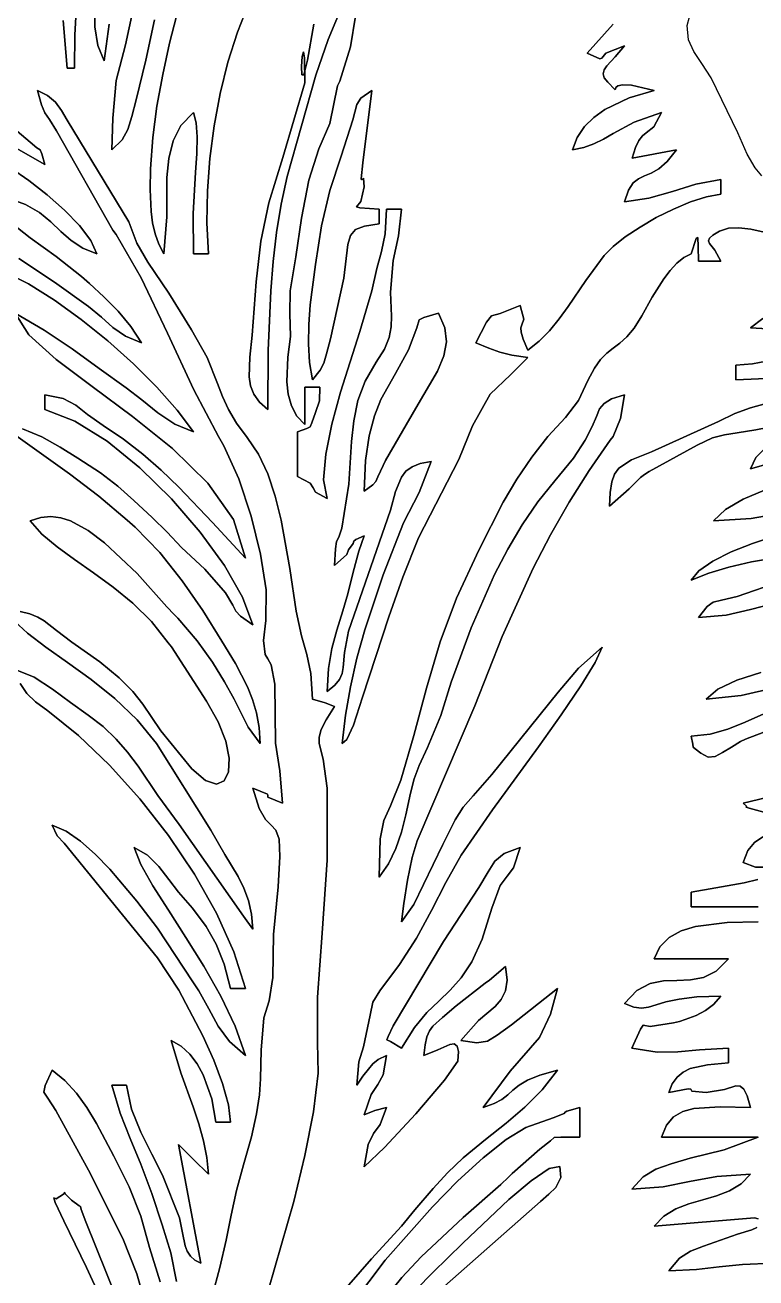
# Model space of a CAD drawing. Extents: x -7.8 to 4, y -2.2 to 5.8.
# Drawn here: x -5.5792 to -5.3434, y 4.7413 to 5.1457 of the extents above; entities that cross this region are included whole.
import ezdxf

# ---------------------------------------------------------------- set-up
doc = ezdxf.new("R2010")
doc.units = 0
doc.layers.add('LAYER_1', color=7, linetype='CONTINUOUS')

msp = doc.modelspace()

# ---------------------------------------------------------------- linework, layer by layer
at = {"layer": 'LAYER_1'}
for points in [[(-5.50711, 5.15244), (-5.51069, 5.14339), (-5.51375, 5.13373), (-5.51627, 5.12361), (-5.51823, 5.11321), (-5.51961, 5.10268), (-5.52039, 5.09218), (-5.52055, 5.08188), (-5.52007, 5.07194), (-5.52487, 5.07194), (-5.52498, 5.08488), (-5.52417, 5.09815), (-5.52381, 5.10426), (-5.5237, 5.10969), (-5.524, 5.11418), (-5.52487, 5.11747), (-5.52891, 5.11335), (-5.53146, 5.10836), (-5.53284, 5.10269), (-5.53341, 5.09658), (-5.53349, 5.08386), (-5.53445, 5.07194), (-5.53609, 5.07505), (-5.53727, 5.07839), (-5.53807, 5.0819), (-5.53856, 5.0855), (-5.53885, 5.09266), (-5.5387, 5.09928), (-5.538, 5.10944), (-5.53665, 5.1196), (-5.53479, 5.12974), (-5.53255, 5.13986), (-5.52746, 5.15995)], [(-5.53748, 5.14746), (-5.54018, 5.1344), (-5.54335, 5.12157), (-5.54478, 5.1162), (-5.54599, 5.11207), (-5.54785, 5.10867), (-5.55122, 5.10549), (-5.55087, 5.11567), (-5.54977, 5.12783), (-5.54678, 5.13938), (-5.54359, 5.15439)], [(-5.47644, 5.15292), (-5.48142, 5.14103), (-5.48537, 5.12961), (-5.49463, 5.09682), (-5.49658, 5.08796), (-5.49808, 5.07882), (-5.49919, 5.06946), (-5.49996, 5.05996), (-5.50074, 5.04072), (-5.5009, 5.02161), (-5.5036, 5.02403), (-5.50539, 5.02659), (-5.50644, 5.0293), (-5.50689, 5.03219), (-5.50666, 5.0385), (-5.50593, 5.0456), (-5.50464, 5.06284), (-5.50317, 5.076), (-5.5006, 5.08831), (-5.49605, 5.10303), (-5.48892, 5.12706), (-5.48907, 5.13502), (-5.48942, 5.13714), (-5.48978, 5.13554), (-5.49, 5.13235), (-5.4899, 5.12968), (-5.48931, 5.12966), (-5.48807, 5.1344), (-5.48601, 5.14602)], [(-5.34156, 5.09707), (-5.34367, 5.09963), (-5.34622, 5.10409), (-5.34928, 5.11093), (-5.35792, 5.12867), (-5.36086, 5.13335), (-5.36342, 5.13716), (-5.36517, 5.14096), (-5.36566, 5.14559), (-5.36335, 5.15409)], [(-5.56271, 5.15024), (-5.56314, 5.14255), (-5.56321, 5.13185), (-5.5656, 5.13185), (-5.56692, 5.14717)], [(-5.55204, 5.14607), (-5.55362, 5.13424), (-5.55572, 5.13919), (-5.55665, 5.14514), (-5.55661, 5.15179)], [(-5.38953, 5.14603), (-5.39786, 5.13664), (-5.39382, 5.13488), (-5.39319, 5.13507), (-5.3919, 5.13665), (-5.38588, 5.13904), (-5.38884, 5.13546), (-5.3915, 5.13259), (-5.39235, 5.1313), (-5.39269, 5.13001), (-5.39237, 5.12869), (-5.39125, 5.12728), (-5.38891, 5.12494), (-5.38878, 5.12509), (-5.38864, 5.1256), (-5.38798, 5.12611), (-5.38642, 5.12643), (-5.38361, 5.12635), (-5.37629, 5.12466), (-5.38433, 5.12225), (-5.3922, 5.11843), (-5.3957, 5.11591), (-5.3987, 5.11294), (-5.40107, 5.10948), (-5.40265, 5.10549), (-5.39898, 5.1062), (-5.39569, 5.10739), (-5.39259, 5.10894), (-5.38952, 5.1107), (-5.38273, 5.11441), (-5.37389, 5.11747), (-5.37638, 5.11292), (-5.37884, 5.11093), (-5.38004, 5.10996), (-5.3812, 5.10852), (-5.38233, 5.10624), (-5.3834, 5.10273), (-5.3691, 5.10549), (-5.37207, 5.1017), (-5.37477, 5.09935), (-5.3772, 5.09796), (-5.37938, 5.09705), (-5.38132, 5.09614), (-5.38304, 5.09476), (-5.38456, 5.09244), (-5.38588, 5.08871), (-5.37796, 5.08981), (-5.37039, 5.09205), (-5.36278, 5.09442), (-5.35472, 5.0959), (-5.35472, 5.09111), (-5.35938, 5.09029), (-5.36458, 5.08864), (-5.37007, 5.08635), (-5.37557, 5.08359), (-5.38082, 5.08053), (-5.38556, 5.07735), (-5.38951, 5.07421), (-5.39242, 5.0713), (-5.39834, 5.06328), (-5.40397, 5.0549), (-5.40689, 5.05086), (-5.40998, 5.04708), (-5.41333, 5.04369), (-5.41703, 5.04079), (-5.41855, 5.04431), (-5.4192, 5.0466), (-5.41924, 5.04803), (-5.41892, 5.04897), (-5.4183, 5.05084), (-5.41943, 5.05517), (-5.42596, 5.05262), (-5.42868, 5.05187), (-5.43037, 5.04978), (-5.4338, 5.04319), (-5.42963, 5.04144), (-5.42609, 5.04013), (-5.42221, 5.03915), (-5.41703, 5.03839), (-5.42259, 5.03285), (-5.42916, 5.02656), (-5.43481, 5.01632), (-5.43928, 5.00553), (-5.45231, 4.98021), (-5.45737, 4.96751), (-5.46186, 4.95476), (-5.46609, 4.94186), (-5.47033, 4.92874), (-5.47328, 4.91971), (-5.47541, 4.91513), (-5.47694, 4.91378), (-5.47587, 4.92294), (-5.47425, 4.93215), (-5.47215, 4.94136), (-5.46964, 4.95049), (-5.46372, 4.96828), (-5.45712, 4.98502), (-5.45211, 4.99487), (-5.44818, 5.00484), (-5.45169, 5.00419), (-5.45435, 5.00313), (-5.45633, 5.00168), (-5.45777, 4.99985), (-5.45967, 4.99514), (-5.46127, 4.98917), (-5.47488, 4.95006), (-5.4762, 4.94323), (-5.47654, 4.9384), (-5.47693, 4.93641), (-5.47777, 4.93452), (-5.47929, 4.93261), (-5.48173, 4.93056), (-5.48133, 4.93806), (-5.48025, 4.94449), (-5.47863, 4.95046), (-5.47664, 4.95661), (-5.47509, 4.96215), (-5.47331, 4.96916), (-5.47148, 4.97596), (-5.46975, 4.98088), (-5.47254, 4.9797), (-5.47313, 4.97917), (-5.4733, 4.97837), (-5.47485, 4.97639), (-5.47543, 4.97478), (-5.47933, 4.97129), (-5.4791, 4.97671), (-5.47869, 4.97902), (-5.47802, 4.98048), (-5.477, 4.98337), (-5.4747, 4.9975), (-5.47389, 5.0113), (-5.47319, 5.018), (-5.47185, 5.02452), (-5.46953, 5.03083), (-5.46588, 5.03691), (-5.46322, 5.04109), (-5.4617, 5.04483), (-5.46105, 5.04833), (-5.46095, 5.05181), (-5.46131, 5.05954), (-5.46047, 5.06969), (-5.45869, 5.07768), (-5.45777, 5.08632), (-5.46256, 5.08632), (-5.46302, 5.07835), (-5.46419, 5.07261), (-5.46573, 5.06714), (-5.46733, 5.05994), (-5.47118, 5.04682), (-5.47741, 5.02721), (-5.48023, 5.01688), (-5.4822, 5.0072), (-5.48287, 4.99894), (-5.48173, 4.99286), (-5.48555, 4.99492), (-5.4863, 4.99637), (-5.48717, 4.99785), (-5.49131, 5.00005), (-5.49131, 5.01443), (-5.48831, 5.01552), (-5.48722, 5.01608), (-5.48673, 5.01736), (-5.48553, 5.02062), (-5.48416, 5.02449), (-5.48413, 5.02881), (-5.48892, 5.02881), (-5.48892, 5.01682), (-5.49154, 5.01948), (-5.49328, 5.02279), (-5.49431, 5.02654), (-5.49475, 5.03056), (-5.49446, 5.03856), (-5.49358, 5.04523), (-5.49374, 5.05261), (-5.49365, 5.05996), (-5.49183, 5.07093), (-5.49, 5.08344), (-5.48769, 5.09565), (-5.48445, 5.10576), (-5.48088, 5.11397), (-5.47845, 5.12615), (-5.47769, 5.12765), (-5.47419, 5.13867), (-5.47265, 5.14865)], [(-5.51888, 4.73539), (-5.51634, 4.7447), (-5.51436, 4.75347), (-5.51272, 4.76156), (-5.51098, 4.76948), (-5.5087, 4.7778), (-5.50614, 4.78686), (-5.50452, 4.79426), (-5.50361, 4.80037), (-5.5032, 4.80559), (-5.503, 4.81488), (-5.50213, 4.82522), (-5.50049, 4.83079), (-5.49923, 4.83828), (-5.49907, 4.85218), (-5.49752, 4.86754), (-5.49697, 4.8773), (-5.49727, 4.88291), (-5.49826, 4.88581), (-5.49975, 4.88746), (-5.5016, 4.88931), (-5.50364, 4.8928), (-5.50569, 4.8994), (-5.50096, 4.89748), (-5.5009, 4.89701), (-5.50085, 4.89653), (-5.49611, 4.89461), (-5.49698, 4.90498), (-5.49837, 4.91391), (-5.49859, 4.93293), (-5.49977, 4.93923), (-5.50088, 4.94119), (-5.50177, 4.94254), (-5.50227, 4.94704), (-5.50157, 4.9535), (-5.50142, 4.9634), (-5.50323, 4.97493), (-5.50625, 4.98722), (-5.51026, 4.99923), (-5.51504, 5.00988), (-5.51681, 5.0129), (-5.5248, 5.028), (-5.53328, 5.04623), (-5.54177, 5.0641), (-5.54983, 5.07813), (-5.55085, 5.0795), (-5.56904, 5.11164), (-5.57133, 5.1152), (-5.57281, 5.11742), (-5.57394, 5.12001), (-5.57519, 5.12466), (-5.5719, 5.12302), (-5.56939, 5.12085), (-5.5674, 5.11818), (-5.56564, 5.11504), (-5.5457, 5.08225), (-5.54311, 5.07535), (-5.53963, 5.06915), (-5.53286, 5.05915), (-5.52553, 5.04731), (-5.52041, 5.03847), (-5.51715, 5.03007), (-5.51554, 5.02587), (-5.51357, 5.02161), (-5.51098, 5.01721), (-5.5075, 5.01262), (-5.50386, 5.00726), (-5.50089, 5.00083), (-5.4985, 4.99361), (-5.49659, 4.98592), (-5.49379, 4.97034), (-5.4917, 4.95653), (-5.48999, 4.94853), (-5.48831, 4.94252), (-5.48703, 4.93641), (-5.48652, 4.92816), (-5.4824, 4.92698), (-5.47933, 4.92576), (-5.48208, 4.92143), (-5.48368, 4.9183), (-5.48434, 4.91592), (-5.48431, 4.91383), (-5.48306, 4.90874), (-5.48174, 4.89943), (-5.48176, 4.87617), (-5.48332, 4.85261), (-5.48487, 4.83193), (-5.48482, 4.81731), (-5.48467, 4.80738), (-5.48616, 4.79493), (-5.48889, 4.78083), (-5.49249, 4.76598), (-5.50071, 4.73761)], [(-5.58668, 5.11569), (-5.57753, 5.10794), (-5.57535, 5.10609), (-5.57434, 5.10542), (-5.57375, 5.1042), (-5.57279, 5.1007), (-5.58437, 5.10731)], [(-5.58384, 5.09961), (-5.57796, 5.09555), (-5.57202, 5.09092), (-5.56643, 5.08598), (-5.56163, 5.08099), (-5.55802, 5.07622), (-5.55602, 5.07194), (-5.5606, 5.07374), (-5.56433, 5.07622), (-5.56763, 5.07913), (-5.57089, 5.08221), (-5.57455, 5.08521), (-5.579, 5.08786), (-5.58467, 5.08991)], [(-5.58161, 5.08024), (-5.57755, 5.0771), (-5.56912, 5.07099), (-5.56099, 5.06457), (-5.55845, 5.06232), (-5.55378, 5.05797), (-5.54919, 5.05337), (-5.54503, 5.04846), (-5.54164, 5.04319), (-5.54679, 5.04528), (-5.55084, 5.04816), (-5.55456, 5.05147), (-5.5587, 5.05488), (-5.56969, 5.06276), (-5.58122, 5.07041)], [(-5.47836, 4.73489), (-5.46741, 4.74745), (-5.45779, 4.75804), (-5.45348, 4.76331), (-5.44754, 4.7702), (-5.44291, 4.77527), (-5.43786, 4.78004), (-5.43065, 4.78602), (-5.42405, 4.79129), (-5.41794, 4.79645), (-5.4124, 4.80198), (-5.40744, 4.80834), (-5.41313, 4.80676), (-5.41711, 4.80514), (-5.41985, 4.80353), (-5.42183, 4.80194), (-5.4235, 4.80039), (-5.42535, 4.79893), (-5.42783, 4.79758), (-5.43141, 4.79636), (-5.42273, 4.80806), (-5.41324, 4.81893), (-5.4097, 4.82642), (-5.40744, 4.8347), (-5.42228, 4.82306), (-5.42689, 4.81965), (-5.43005, 4.8177), (-5.43341, 4.81715), (-5.4386, 4.81793), (-5.43287, 4.82436), (-5.4276, 4.82891), (-5.42559, 4.83122), (-5.42423, 4.83396), (-5.42372, 4.83742), (-5.42422, 4.84189), (-5.42934, 4.83743), (-5.43072, 4.83641), (-5.44017, 4.82909), (-5.44457, 4.82537), (-5.44763, 4.82261), (-5.44872, 4.82106), (-5.44956, 4.8191), (-5.45017, 4.81653), (-5.45058, 4.81313), (-5.44606, 4.81498), (-5.44218, 4.8167), (-5.44074, 4.81683), (-5.43977, 4.81615), (-5.43937, 4.81437), (-5.43964, 4.81124), (-5.44391, 4.80516), (-5.45318, 4.7943), (-5.4632, 4.78339), (-5.46975, 4.77719), (-5.46855, 4.78434), (-5.46677, 4.7879), (-5.46469, 4.79089), (-5.46256, 4.79636), (-5.46632, 4.79534), (-5.46975, 4.79396), (-5.46755, 4.80051), (-5.46544, 4.80374), (-5.46369, 4.80688), (-5.46256, 4.81313), (-5.4653, 4.81187), (-5.46702, 4.81044), (-5.46843, 4.80868), (-5.4702, 4.80639), (-5.47215, 4.80355), (-5.47156, 4.81112), (-5.47001, 4.81595), (-5.46783, 4.8261), (-5.467, 4.83034), (-5.46476, 4.83403), (-5.4584, 4.84249), (-5.45287, 4.851), (-5.44805, 4.85994), (-5.44343, 4.86896), (-5.4385, 4.87773), (-5.42836, 4.89237), (-5.41361, 4.91276), (-5.40628, 4.92309), (-5.39994, 4.93243), (-5.3953, 4.93998), (-5.39307, 4.94493), (-5.40064, 4.93814), (-5.40724, 4.93035), (-5.42863, 4.90381), (-5.43459, 4.89691), (-5.43784, 4.89325), (-5.44043, 4.88923), (-5.44443, 4.88127), (-5.45377, 4.86185), (-5.45777, 4.85627), (-5.45704, 4.86221), (-5.45579, 4.86972), (-5.45427, 4.87705), (-5.45275, 4.88241), (-5.43406, 4.92602), (-5.42534, 4.94841), (-5.41525, 4.97046), (-5.40965, 4.98122), (-5.40365, 4.99173), (-5.39724, 5.00193), (-5.3904, 5.01178), (-5.38943, 5.01293), (-5.38717, 5.01877), (-5.38588, 5.02641), (-5.38997, 5.02507), (-5.39241, 5.02361), (-5.39384, 5.02181), (-5.3949, 5.01939), (-5.39624, 5.0161), (-5.3985, 5.0117), (-5.40232, 5.00594), (-5.40835, 4.99856), (-5.41383, 4.99181), (-5.41885, 4.98444), (-5.42348, 4.97658), (-5.42773, 4.96833), (-5.43525, 4.95111), (-5.44169, 4.93365), (-5.44511, 4.92289), (-5.44935, 4.91255), (-5.45207, 4.90675), (-5.4537, 4.90245), (-5.45491, 4.89777), (-5.45637, 4.89082), (-5.45773, 4.88524), (-5.45954, 4.87989), (-5.46191, 4.87495), (-5.46496, 4.87065), (-5.46461, 4.88303), (-5.46346, 4.889), (-5.46131, 4.89365), (-5.45801, 4.90204), (-5.45376, 4.91646), (-5.4497, 4.93164), (-5.44529, 4.94669), (-5.43999, 4.9607), (-5.43285, 4.97628), (-5.42493, 4.99175), (-5.42053, 4.99919), (-5.41576, 5.00629), (-5.41057, 5.01294), (-5.40489, 5.01906), (-5.40071, 5.0245), (-5.39765, 5.03099), (-5.39555, 5.03496), (-5.39352, 5.03776), (-5.39149, 5.03977), (-5.38944, 5.04139), (-5.38733, 5.04302), (-5.38511, 5.04506), (-5.38275, 5.04788), (-5.3802, 5.05189), (-5.37687, 5.05785), (-5.37312, 5.06384), (-5.37108, 5.06654), (-5.36894, 5.06887), (-5.36668, 5.07071), (-5.36431, 5.07194), (-5.36431, 5.07194), (-5.36269, 5.07683), (-5.36215, 5.07711), (-5.36209, 5.07421), (-5.36191, 5.06954), (-5.35472, 5.06954), (-5.35673, 5.07309), (-5.35846, 5.07523), (-5.35876, 5.07607), (-5.35844, 5.07693), (-5.35731, 5.07792), (-5.3552, 5.07917), (-5.3523, 5.08012), (-5.34891, 5.08028), (-5.34506, 5.07982), (-5.3408, 5.07889)], [(-5.5858, 5.06612), (-5.57803, 5.06217), (-5.56967, 5.05694), (-5.56104, 5.05071), (-5.55245, 5.04376), (-5.54422, 5.03638), (-5.53667, 5.02884), (-5.53012, 5.02143), (-5.52487, 5.01443), (-5.5309, 5.01694), (-5.53636, 5.0206), (-5.5415, 5.02473), (-5.54659, 5.02864), (-5.5553, 5.03487), (-5.56404, 5.0412), (-5.57301, 5.04727), (-5.58238, 5.05277), (-5.57796, 5.04574), (-5.5692, 5.03781), (-5.55757, 5.02901), (-5.54454, 5.0194), (-5.53161, 5.00901), (-5.52023, 4.9979), (-5.5119, 4.98611), (-5.50809, 4.97369), (-5.51876, 4.9852), (-5.52962, 4.9966), (-5.53529, 5.00206), (-5.54119, 5.00725), (-5.5474, 5.01208), (-5.55398, 5.01647), (-5.55902, 5.02002), (-5.56285, 5.02302), (-5.56694, 5.02522), (-5.57279, 5.02641), (-5.57279, 5.02161), (-5.56309, 5.01787), (-5.55269, 5.01138), (-5.54213, 5.0028), (-5.53194, 4.99281), (-5.52268, 4.98208), (-5.51485, 4.97127), (-5.50902, 4.96106), (-5.50569, 4.95212), (-5.5097, 4.95493), (-5.51124, 4.95652), (-5.51221, 4.9585), (-5.51453, 4.96246), (-5.52119, 4.9701), (-5.52869, 4.97706), (-5.53333, 4.982), (-5.53815, 4.98676), (-5.54413, 4.99229), (-5.54926, 4.99687), (-5.55483, 5.0012), (-5.56214, 5.00591), (-5.56791, 5.00948), (-5.57373, 5.0128), (-5.58001, 5.01542)], [(-5.34124, 5.05104), (-5.34514, 5.04798), (-5.33614, 5.04748)], [(-5.34003, 5.03727), (-5.34449, 5.03641), (-5.34993, 5.036), (-5.34993, 5.0312), (-5.33761, 5.03179)], [(-5.34014, 5.02361), (-5.34516, 5.02222), (-5.35028, 5.02033), (-5.35554, 5.01775), (-5.37707, 5.00802), (-5.38358, 5.00543), (-5.38769, 5.00271), (-5.389, 5.0008), (-5.38989, 4.99826), (-5.39043, 4.99488), (-5.39067, 4.99046), (-5.38429, 4.99606), (-5.3807, 4.99967), (-5.37933, 5.00069), (-5.37783, 5.00159), (-5.36237, 5.01009), (-5.35744, 5.01245), (-5.35361, 5.01351), (-5.34943, 5.01411), (-5.34344, 5.01512), (-5.33242, 5.01722)], [(-5.58439, 5.01482), (-5.57459, 5.00788), (-5.56485, 5.00091), (-5.55534, 4.99367), (-5.5462, 4.98591), (-5.5437, 4.98361), (-5.53572, 4.97543), (-5.52847, 4.96638), (-5.52184, 4.95676), (-5.5157, 4.94691), (-5.51133, 4.93965), (-5.50742, 4.93213), (-5.50582, 4.92807), (-5.50455, 4.92372), (-5.50369, 4.91898), (-5.5033, 4.91378), (-5.50723, 4.91905), (-5.51176, 4.9281), (-5.51482, 4.93378), (-5.51872, 4.9401), (-5.52367, 4.94696), (-5.52993, 4.95425), (-5.5311, 4.95547), (-5.53344, 4.95793), (-5.54302, 4.96872), (-5.55352, 4.97859), (-5.55882, 4.98253), (-5.56458, 4.98573), (-5.56764, 4.98672), (-5.57083, 4.98713), (-5.57414, 4.98683), (-5.57759, 4.98567), (-5.57374, 4.98139), (-5.56887, 4.97728), (-5.56324, 4.97318), (-5.55712, 4.9689), (-5.55078, 4.96426), (-5.54446, 4.95908), (-5.53845, 4.95318), (-5.53301, 4.94637), (-5.532, 4.94499), (-5.52071, 4.92752), (-5.51685, 4.92087), (-5.51443, 4.9146), (-5.51337, 4.90907), (-5.51359, 4.90466), (-5.51498, 4.90174), (-5.51748, 4.90069), (-5.52098, 4.90189), (-5.52541, 4.9057), (-5.53537, 4.9179), (-5.54122, 4.92656), (-5.54443, 4.93059), (-5.54882, 4.93498), (-5.55511, 4.94014), (-5.56405, 4.94649), (-5.56906, 4.95031), (-5.57298, 4.95341), (-5.57509, 4.95464), (-5.57761, 4.95564), (-5.58076, 4.95641)], [(-5.34098, 5.00866), (-5.34349, 5.00613), (-5.34514, 5.00244), (-5.33459, 5.00549)], [(-5.34063, 4.99556), (-5.34756, 4.99269), (-5.35322, 4.98938), (-5.35712, 4.98567), (-5.34498, 4.98642), (-5.33568, 4.98807)], [(-5.33083, 4.98291), (-5.34459, 4.97843), (-5.35139, 4.97566), (-5.35735, 4.97269), (-5.36185, 4.9696), (-5.36431, 4.9665), (-5.35867, 4.9688), (-5.35213, 4.97077), (-5.34489, 4.97242), (-5.33711, 4.97376)], [(-5.33523, 4.96618), (-5.34952, 4.9613), (-5.35454, 4.9601), (-5.35722, 4.95947), (-5.35915, 4.95806), (-5.36191, 4.95452), (-5.35301, 4.9553), (-5.34513, 4.95708), (-5.33761, 4.95905)], [(-5.58263, 4.95335), (-5.57837, 4.94939), (-5.57248, 4.94496), (-5.56549, 4.94002), (-5.55791, 4.9345), (-5.55025, 4.92834), (-5.54304, 4.92148), (-5.53677, 4.91385), (-5.51925, 4.88585), (-5.51477, 4.87804), (-5.51045, 4.87084), (-5.50862, 4.86713), (-5.50714, 4.86315), (-5.50613, 4.85878), (-5.50569, 4.85387), (-5.50869, 4.85806), (-5.52944, 4.88763), (-5.53631, 4.89709), (-5.54271, 4.90648), (-5.54611, 4.91099), (-5.54983, 4.91527), (-5.55403, 4.91927), (-5.55886, 4.92292), (-5.56457, 4.92706), (-5.57031, 4.93139), (-5.57622, 4.93519), (-5.58238, 4.93774)], [(-5.34188, 4.93673), (-5.34957, 4.93427), (-5.35567, 4.93141), (-5.35952, 4.92816), (-5.34817, 4.92931), (-5.33748, 4.93176)], [(-5.58078, 4.93324), (-5.57867, 4.92998), (-5.57577, 4.92725), (-5.57183, 4.92433), (-5.56193, 4.91641), (-5.55193, 4.90682), (-5.54215, 4.89593), (-5.53292, 4.88409), (-5.52456, 4.87168), (-5.51743, 4.85907), (-5.51182, 4.84662), (-5.50809, 4.8347), (-5.51288, 4.8347), (-5.51501, 4.84263), (-5.5175, 4.84905), (-5.52076, 4.85479), (-5.52522, 4.86071), (-5.52965, 4.86586), (-5.53283, 4.86994), (-5.53608, 4.87411), (-5.53972, 4.87774), (-5.54404, 4.88023), (-5.5418, 4.87475), (-5.53793, 4.86792), (-5.53293, 4.86), (-5.52728, 4.85124), (-5.52148, 4.84191), (-5.51602, 4.83228), (-5.51139, 4.8226), (-5.50809, 4.81313), (-5.51324, 4.81758), (-5.51693, 4.82262), (-5.51996, 4.82814), (-5.52316, 4.83401), (-5.52503, 4.83694), (-5.53649, 4.85423), (-5.54317, 4.86296), (-5.55183, 4.87322), (-5.55654, 4.87807), (-5.56129, 4.88228), (-5.56596, 4.88551), (-5.5704, 4.88742), (-5.56884, 4.88399), (-5.56658, 4.88165), (-5.53645, 4.84468), (-5.52956, 4.83417), (-5.52181, 4.81942), (-5.51833, 4.81157), (-5.51549, 4.80402), (-5.51358, 4.7972), (-5.51288, 4.79157), (-5.51768, 4.79157), (-5.51896, 4.79917), (-5.5217, 4.80692), (-5.52366, 4.81046), (-5.52603, 4.81357), (-5.52882, 4.81611), (-5.53206, 4.81793), (-5.5289, 4.80747), (-5.525, 4.79658), (-5.52317, 4.79108), (-5.52163, 4.78558), (-5.52055, 4.78014), (-5.52007, 4.77479), (-5.52487, 4.77959), (-5.52966, 4.78438), (-5.52247, 4.74604), (-5.52445, 4.74709), (-5.52587, 4.74839), (-5.52686, 4.74993), (-5.52752, 4.75169), (-5.52837, 4.75582), (-5.52939, 4.76069), (-5.53481, 4.77444), (-5.53828, 4.78125), (-5.54187, 4.78836), (-5.54484, 4.79579), (-5.54643, 4.80355), (-5.55122, 4.80355), (-5.54856, 4.79451), (-5.54532, 4.78635), (-5.54181, 4.77803), (-5.53831, 4.76854), (-5.53491, 4.75843), (-5.53217, 4.74944), (-5.53033, 4.74018)], [(-5.34083, 4.92337), (-5.34686, 4.92073), (-5.3525, 4.91843), (-5.35818, 4.9168), (-5.36431, 4.91618), (-5.36377, 4.91359), (-5.36363, 4.91263), (-5.36307, 4.91207), (-5.36125, 4.91069), (-5.3588, 4.90944), (-5.35656, 4.90966), (-5.35418, 4.91087), (-5.35133, 4.9126), (-5.34841, 4.91442), (-5.3468, 4.91526), (-5.3409, 4.91744)], [(-5.31654, 4.90196), (-5.34754, 4.89461), (-5.34643, 4.8936), (-5.34661, 4.8933), (-5.3456, 4.89291), (-5.34091, 4.89163)], [(-5.34119, 4.88366), (-5.34389, 4.8819), (-5.34602, 4.87924), (-5.34754, 4.87544), (-5.34357, 4.87393), (-5.34117, 4.8739)], [(-5.34283, 4.86995), (-5.34722, 4.86887), (-5.35633, 4.86728), (-5.36431, 4.86585), (-5.36431, 4.86106), (-5.34274, 4.86106)], [(-5.34274, 4.85627), (-5.3527, 4.85607), (-5.36291, 4.85475), (-5.3675, 4.85331), (-5.37143, 4.85119), (-5.37444, 4.84822), (-5.37629, 4.84429), (-5.35233, 4.84429), (-5.35621, 4.84033), (-5.36031, 4.8383), (-5.36456, 4.83753), (-5.3689, 4.83737), (-5.37327, 4.83718), (-5.37759, 4.8363), (-5.38182, 4.8341), (-5.38588, 4.82991), (-5.38278, 4.82875), (-5.38033, 4.82843), (-5.37808, 4.82874), (-5.37561, 4.82946), (-5.37247, 4.83039), (-5.36824, 4.83131), (-5.36246, 4.83202), (-5.35472, 4.8323), (-5.35709, 4.82961), (-5.35973, 4.82761), (-5.36275, 4.82605), (-5.36628, 4.82469), (-5.36811, 4.82412), (-5.37002, 4.82364), (-5.3775, 4.82247), (-5.37985, 4.82285), (-5.38065, 4.82159), (-5.38348, 4.81553), (-5.37531, 4.81423), (-5.36864, 4.8143), (-5.36161, 4.81497), (-5.35233, 4.81553), (-5.35233, 4.81074), (-5.35904, 4.81011), (-5.36465, 4.80888), (-5.36695, 4.80776), (-5.36888, 4.80617), (-5.37041, 4.80401), (-5.3715, 4.80115), (-5.36533, 4.80239), (-5.36443, 4.80225), (-5.36406, 4.80156), (-5.35952, 4.80115), (-5.3536, 4.80211), (-5.34988, 4.80331), (-5.34854, 4.80321), (-5.34738, 4.80223), (-5.34628, 4.80005), (-5.34514, 4.79636), (-5.35494, 4.79654), (-5.36344, 4.79604), (-5.367, 4.79504), (-5.36998, 4.7933), (-5.3723, 4.79061), (-5.37389, 4.78677), (-5.34274, 4.78677), (-5.3537, 4.78267), (-5.36465, 4.77992), (-5.37081, 4.77816), (-5.3757, 4.77644), (-5.37978, 4.77398), (-5.38348, 4.77), (-5.37335, 4.77075), (-5.36483, 4.7724), (-5.35605, 4.77404), (-5.34514, 4.77479), (-5.34824, 4.77166), (-5.352, 4.76945), (-5.35619, 4.76785), (-5.36061, 4.76655), (-5.36504, 4.76522), (-5.36928, 4.76357), (-5.3731, 4.76127), (-5.37629, 4.75802), (-5.34393, 4.76067), (-5.34274, 4.76041)], [(-5.5356, 4.7401), (-5.53906, 4.75117), (-5.54181, 4.76122), (-5.54556, 4.77071), (-5.55051, 4.78061), (-5.5561, 4.79121), (-5.55923, 4.79629), (-5.56264, 4.80096), (-5.56635, 4.80504), (-5.5704, 4.80834), (-5.57272, 4.80346), (-5.57311, 4.80128), (-5.57188, 4.79938), (-5.56929, 4.79532), (-5.55869, 4.77609), (-5.54762, 4.75405), (-5.5431, 4.74264), (-5.53987, 4.73133)], [(-5.46305, 4.73474), (-5.45763, 4.74144), (-5.45137, 4.74815), (-5.43788, 4.76087), (-5.42574, 4.77152), (-5.42326, 4.77383), (-5.42204, 4.77501), (-5.41314, 4.78289), (-5.40973, 4.78557), (-5.40852, 4.78661), (-5.40639, 4.78676), (-5.40026, 4.78677), (-5.40026, 4.79636), (-5.4044, 4.79519), (-5.40497, 4.79485), (-5.40533, 4.79441), (-5.40882, 4.79295), (-5.4177, 4.78984), (-5.42403, 4.78601), (-5.43146, 4.78008), (-5.43954, 4.77263), (-5.4478, 4.76425), (-5.46305, 4.74703), (-5.4736, 4.73311)], [(-5.45117, 4.73225), (-5.4129, 4.76603), (-5.41019, 4.76837), (-5.40794, 4.77053), (-5.40637, 4.77378), (-5.40667, 4.77733), (-5.41016, 4.7766), (-5.41593, 4.77268), (-5.42309, 4.76664), (-5.43798, 4.75258), (-5.44765, 4.74311), (-5.45843, 4.73209)], [(-5.54644, 4.72686), (-5.55956, 4.75944), (-5.56108, 4.76341), (-5.56126, 4.76437), (-5.56174, 4.76461), (-5.56417, 4.76641), (-5.56626, 4.7685), (-5.56646, 4.76903), (-5.56648, 4.76856), (-5.568, 4.7676), (-5.56917, 4.76683), (-5.56996, 4.76713), (-5.56943, 4.76569), (-5.56667, 4.7597), (-5.55939, 4.74464), (-5.55216, 4.72908)], [(-5.34316, 4.75754), (-5.34477, 4.75683), (-5.34937, 4.7554), (-5.35485, 4.75353), (-5.36035, 4.75155), (-5.36454, 4.75), (-5.36806, 4.74774), (-5.3715, 4.74364), (-5.36261, 4.74401), (-5.35533, 4.74484), (-5.34774, 4.74566), (-5.33795, 4.74604)]]:
    msp.add_lwpolyline(points, dxfattribs=at)
at = {"layer": 'LAYER_1', "color": 7}
for points in [[(-5.52746, 5.15995), (-5.53255, 5.13986), (-5.53479, 5.12974), (-5.53665, 5.1196), (-5.538, 5.10944), (-5.5387, 5.09928), (-5.53885, 5.09266), (-5.53856, 5.0855), (-5.53807, 5.0819), (-5.53727, 5.07839), (-5.53609, 5.07505), (-5.53445, 5.07194), (-5.53349, 5.08386), (-5.53341, 5.09658), (-5.53284, 5.10269), (-5.53146, 5.10836), (-5.52891, 5.11335), (-5.52487, 5.11747), (-5.524, 5.11418), (-5.5237, 5.10969), (-5.52381, 5.10426), (-5.52417, 5.09815), (-5.52498, 5.08488), (-5.52487, 5.07194), (-5.52007, 5.07194), (-5.52055, 5.08188), (-5.52039, 5.09218), (-5.51961, 5.10268), (-5.51823, 5.11321), (-5.51627, 5.12361), (-5.51375, 5.13373), (-5.51069, 5.14339), (-5.50711, 5.15244)], [(-5.54359, 5.15439), (-5.54678, 5.13938), (-5.54977, 5.12783), (-5.55087, 5.11567), (-5.55122, 5.10549), (-5.54785, 5.10867), (-5.54599, 5.11207), (-5.54478, 5.1162), (-5.54335, 5.12157), (-5.54018, 5.1344), (-5.53748, 5.14746)], [(-5.48601, 5.14602), (-5.48807, 5.1344), (-5.48931, 5.12966), (-5.4899, 5.12968), (-5.49, 5.13235), (-5.48978, 5.13554), (-5.48942, 5.13714), (-5.48907, 5.13502), (-5.48892, 5.12706), (-5.49605, 5.10303), (-5.5006, 5.08831), (-5.50317, 5.076), (-5.50464, 5.06284), (-5.50593, 5.0456), (-5.50666, 5.0385), (-5.50689, 5.03219), (-5.50644, 5.0293), (-5.50539, 5.02659), (-5.5036, 5.02403), (-5.5009, 5.02161), (-5.50074, 5.04072), (-5.49996, 5.05996), (-5.49919, 5.06946), (-5.49808, 5.07882), (-5.49658, 5.08796), (-5.49463, 5.09682), (-5.48537, 5.12961), (-5.48142, 5.14103), (-5.47644, 5.15292)], [(-5.56692, 5.14717), (-5.5656, 5.13185), (-5.56321, 5.13185), (-5.56314, 5.14255), (-5.56271, 5.15024)], [(-5.55661, 5.15179), (-5.55665, 5.14514), (-5.55572, 5.13919), (-5.55362, 5.13424), (-5.55204, 5.14607)], [(-5.47265, 5.14865), (-5.47419, 5.13867), (-5.47769, 5.12765), (-5.47845, 5.12615), (-5.48088, 5.11397), (-5.48445, 5.10576), (-5.48769, 5.09565), (-5.49, 5.08344), (-5.49183, 5.07093), (-5.49365, 5.05996), (-5.49374, 5.05261), (-5.49358, 5.04523), (-5.49446, 5.03856), (-5.49475, 5.03056), (-5.49431, 5.02654), (-5.49328, 5.02279), (-5.49154, 5.01948), (-5.48892, 5.01682), (-5.48892, 5.02881), (-5.48413, 5.02881), (-5.48416, 5.02449), (-5.48553, 5.02062), (-5.48673, 5.01736), (-5.48722, 5.01608), (-5.48831, 5.01552), (-5.49131, 5.01443), (-5.49131, 5.00005), (-5.48717, 4.99785), (-5.4863, 4.99637), (-5.48555, 4.99492), (-5.48173, 4.99286), (-5.48287, 4.99894), (-5.4822, 5.0072), (-5.48023, 5.01688), (-5.47741, 5.02721), (-5.47118, 5.04682), (-5.46733, 5.05994), (-5.46573, 5.06714), (-5.46419, 5.07261), (-5.46302, 5.07835), (-5.46256, 5.08632), (-5.45777, 5.08632), (-5.45869, 5.07768), (-5.46047, 5.06969), (-5.46131, 5.05954), (-5.46095, 5.05181), (-5.46105, 5.04833), (-5.4617, 5.04483), (-5.46322, 5.04109), (-5.46588, 5.03691), (-5.46953, 5.03083), (-5.47185, 5.02452), (-5.47319, 5.018), (-5.47389, 5.0113), (-5.4747, 4.9975), (-5.477, 4.98337), (-5.47802, 4.98048), (-5.47869, 4.97902), (-5.4791, 4.97671), (-5.47933, 4.97129), (-5.47543, 4.97478), (-5.47485, 4.97639), (-5.4733, 4.97837), (-5.47313, 4.97917), (-5.47254, 4.9797), (-5.46975, 4.98088), (-5.47148, 4.97596), (-5.47331, 4.96916), (-5.47509, 4.96215), (-5.47664, 4.95661), (-5.47863, 4.95046), (-5.48025, 4.94449), (-5.48133, 4.93806), (-5.48173, 4.93056), (-5.47929, 4.93261), (-5.47777, 4.93452), (-5.47693, 4.93641), (-5.47654, 4.9384), (-5.4762, 4.94323), (-5.47488, 4.95006), (-5.46127, 4.98917), (-5.45967, 4.99514), (-5.45777, 4.99985), (-5.45633, 5.00168), (-5.45435, 5.00313), (-5.45169, 5.00419), (-5.44818, 5.00484), (-5.45211, 4.99487), (-5.45712, 4.98502), (-5.46372, 4.96828), (-5.46964, 4.95049), (-5.47215, 4.94136), (-5.47425, 4.93215), (-5.47587, 4.92294), (-5.47694, 4.91378), (-5.47541, 4.91513), (-5.47328, 4.91971), (-5.47033, 4.92874), (-5.46609, 4.94186), (-5.46186, 4.95476), (-5.45737, 4.96751), (-5.45231, 4.98021), (-5.43928, 5.00553), (-5.43481, 5.01632), (-5.42916, 5.02656), (-5.42259, 5.03285), (-5.41703, 5.03839), (-5.42221, 5.03915), (-5.42609, 5.04013), (-5.42963, 5.04144), (-5.4338, 5.04319), (-5.43037, 5.04978), (-5.42868, 5.05187), (-5.42596, 5.05262), (-5.41943, 5.05517), (-5.4183, 5.05084), (-5.41892, 5.04897), (-5.41924, 5.04803), (-5.4192, 5.0466), (-5.41855, 5.04431), (-5.41703, 5.04079), (-5.41333, 5.04369), (-5.40998, 5.04708), (-5.40689, 5.05086), (-5.40397, 5.0549), (-5.39834, 5.06328), (-5.39242, 5.0713), (-5.38951, 5.07421), (-5.38556, 5.07735), (-5.38082, 5.08053), (-5.37557, 5.08359), (-5.37007, 5.08635), (-5.36458, 5.08864), (-5.35938, 5.09029), (-5.35472, 5.09111), (-5.35472, 5.0959), (-5.36278, 5.09442), (-5.37039, 5.09205), (-5.37796, 5.08981), (-5.38588, 5.08871), (-5.38456, 5.09244), (-5.38304, 5.09476), (-5.38132, 5.09614), (-5.37938, 5.09705), (-5.3772, 5.09796), (-5.37477, 5.09935), (-5.37207, 5.1017), (-5.3691, 5.10549), (-5.3834, 5.10273), (-5.38233, 5.10624), (-5.3812, 5.10852), (-5.38004, 5.10996), (-5.37884, 5.11093), (-5.37638, 5.11292), (-5.37389, 5.11747), (-5.38273, 5.11441), (-5.38952, 5.1107), (-5.39259, 5.10894), (-5.39569, 5.10739), (-5.39898, 5.1062), (-5.40265, 5.10549), (-5.40107, 5.10948), (-5.3987, 5.11294), (-5.3957, 5.11591), (-5.3922, 5.11843), (-5.38433, 5.12225), (-5.37629, 5.12466), (-5.38361, 5.12635), (-5.38642, 5.12643), (-5.38798, 5.12611), (-5.38864, 5.1256), (-5.38878, 5.12509), (-5.38891, 5.12494), (-5.39125, 5.12728), (-5.39237, 5.12869), (-5.39269, 5.13001), (-5.39235, 5.1313), (-5.3915, 5.13259), (-5.38884, 5.13546), (-5.38588, 5.13904), (-5.3919, 5.13665), (-5.39319, 5.13507), (-5.39382, 5.13488), (-5.39786, 5.13664), (-5.38953, 5.14603)], [(-5.50071, 4.73761), (-5.49249, 4.76598), (-5.48889, 4.78083), (-5.48616, 4.79493), (-5.48467, 4.80738), (-5.48482, 4.81731), (-5.48487, 4.83193), (-5.48332, 4.85261), (-5.48176, 4.87617), (-5.48174, 4.89943), (-5.48306, 4.90874), (-5.48431, 4.91383), (-5.48434, 4.91592), (-5.48368, 4.9183), (-5.48208, 4.92143), (-5.47933, 4.92576), (-5.4824, 4.92698), (-5.48652, 4.92816), (-5.48703, 4.93641), (-5.48831, 4.94252), (-5.48999, 4.94853), (-5.4917, 4.95653), (-5.49379, 4.97034), (-5.49659, 4.98592), (-5.4985, 4.99361), (-5.50089, 5.00083), (-5.50386, 5.00726), (-5.5075, 5.01262), (-5.51098, 5.01721), (-5.51357, 5.02161), (-5.51554, 5.02587), (-5.51715, 5.03007), (-5.52041, 5.03847), (-5.52553, 5.04731), (-5.53286, 5.05915), (-5.53963, 5.06915), (-5.54311, 5.07535), (-5.5457, 5.08225), (-5.56564, 5.11504), (-5.5674, 5.11818), (-5.56939, 5.12085), (-5.5719, 5.12302), (-5.57519, 5.12466), (-5.57394, 5.12001), (-5.57281, 5.11742), (-5.57133, 5.1152), (-5.56904, 5.11164), (-5.55085, 5.0795), (-5.54983, 5.07813), (-5.54177, 5.0641), (-5.53328, 5.04623), (-5.5248, 5.028), (-5.51681, 5.0129), (-5.51504, 5.00988), (-5.51026, 4.99923), (-5.50625, 4.98722), (-5.50323, 4.97493), (-5.50142, 4.9634), (-5.50157, 4.9535), (-5.50227, 4.94704), (-5.50177, 4.94254), (-5.50088, 4.94119), (-5.49977, 4.93923), (-5.49859, 4.93293), (-5.49837, 4.91391), (-5.49698, 4.90498), (-5.49611, 4.89461), (-5.50085, 4.89653), (-5.5009, 4.89701), (-5.50096, 4.89748), (-5.50569, 4.8994), (-5.50364, 4.8928), (-5.5016, 4.88931), (-5.49975, 4.88746), (-5.49826, 4.88581), (-5.49727, 4.88291), (-5.49697, 4.8773), (-5.49752, 4.86754), (-5.49907, 4.85218), (-5.49923, 4.83828), (-5.50049, 4.83079), (-5.50213, 4.82522), (-5.503, 4.81488), (-5.5032, 4.80559), (-5.50361, 4.80037), (-5.50452, 4.79426), (-5.50614, 4.78686), (-5.5087, 4.7778), (-5.51098, 4.76948), (-5.51272, 4.76156), (-5.51436, 4.75347), (-5.51634, 4.7447), (-5.51888, 4.73539)], [(-5.58437, 5.10731), (-5.57279, 5.1007), (-5.57375, 5.1042), (-5.57434, 5.10542), (-5.57535, 5.10609), (-5.57753, 5.10794), (-5.58668, 5.11569)], [(-5.58467, 5.08991), (-5.579, 5.08786), (-5.57455, 5.08521), (-5.57089, 5.08221), (-5.56763, 5.07913), (-5.56433, 5.07622), (-5.5606, 5.07374), (-5.55602, 5.07194), (-5.55802, 5.07622), (-5.56163, 5.08099), (-5.56643, 5.08598), (-5.57202, 5.09092), (-5.57796, 5.09555), (-5.58384, 5.09961)], [(-5.58122, 5.07041), (-5.56969, 5.06276), (-5.5587, 5.05488), (-5.55456, 5.05147), (-5.55084, 5.04816), (-5.54679, 5.04528), (-5.54164, 5.04319), (-5.54503, 5.04846), (-5.54919, 5.05337), (-5.55378, 5.05797), (-5.55845, 5.06232), (-5.56099, 5.06457), (-5.56912, 5.07099), (-5.57755, 5.0771), (-5.58161, 5.08024)], [(-5.3408, 5.07889), (-5.34506, 5.07982), (-5.34891, 5.08028), (-5.3523, 5.08012), (-5.3552, 5.07917), (-5.35731, 5.07792), (-5.35844, 5.07693), (-5.35876, 5.07607), (-5.35846, 5.07523), (-5.35673, 5.07309), (-5.35472, 5.06954), (-5.35472, 5.06954), (-5.36191, 5.06954), (-5.36209, 5.07421), (-5.36215, 5.07711), (-5.36269, 5.07683), (-5.36431, 5.07194), (-5.36668, 5.07071), (-5.36894, 5.06887), (-5.37108, 5.06654), (-5.37312, 5.06384), (-5.37687, 5.05785), (-5.3802, 5.05189), (-5.38275, 5.04788), (-5.38511, 5.04506), (-5.38733, 5.04302), (-5.38944, 5.04139), (-5.39149, 5.03977), (-5.39352, 5.03776), (-5.39555, 5.03496), (-5.39765, 5.03099), (-5.40071, 5.0245), (-5.40489, 5.01906), (-5.41057, 5.01294), (-5.41576, 5.00629), (-5.42053, 4.99919), (-5.42493, 4.99175), (-5.43285, 4.97628), (-5.43999, 4.9607), (-5.44529, 4.94669), (-5.4497, 4.93164), (-5.45376, 4.91646), (-5.45801, 4.90204), (-5.46131, 4.89365), (-5.46346, 4.889), (-5.46461, 4.88303), (-5.46496, 4.87065), (-5.46191, 4.87495), (-5.45954, 4.87989), (-5.45773, 4.88524), (-5.45637, 4.89082), (-5.45491, 4.89777), (-5.4537, 4.90245), (-5.45207, 4.90675), (-5.44935, 4.91255), (-5.44511, 4.92289), (-5.44169, 4.93365), (-5.43525, 4.95111), (-5.42773, 4.96833), (-5.42348, 4.97658), (-5.41885, 4.98444), (-5.41383, 4.99181), (-5.40835, 4.99856), (-5.40232, 5.00594), (-5.3985, 5.0117), (-5.39624, 5.0161), (-5.3949, 5.01939), (-5.39384, 5.02181), (-5.39241, 5.02361), (-5.38997, 5.02507), (-5.38588, 5.02641), (-5.38717, 5.01877), (-5.38943, 5.01293), (-5.3904, 5.01178), (-5.39724, 5.00193), (-5.40365, 4.99173), (-5.40965, 4.98122), (-5.41525, 4.97046), (-5.42534, 4.94841), (-5.43406, 4.92602), (-5.45275, 4.88241), (-5.45427, 4.87705), (-5.45579, 4.86972), (-5.45704, 4.86221), (-5.45777, 4.85627), (-5.45377, 4.86185), (-5.44443, 4.88127), (-5.44043, 4.88923), (-5.43784, 4.89325), (-5.43459, 4.89691), (-5.42863, 4.90381), (-5.40724, 4.93035), (-5.40064, 4.93814), (-5.39307, 4.94493), (-5.3953, 4.93998), (-5.39994, 4.93243), (-5.40628, 4.92309), (-5.41361, 4.91276), (-5.42836, 4.89237), (-5.4385, 4.87773), (-5.44343, 4.86896), (-5.44805, 4.85994), (-5.45287, 4.851), (-5.4584, 4.84249), (-5.46476, 4.83403), (-5.467, 4.83034), (-5.46783, 4.8261), (-5.47001, 4.81595), (-5.47156, 4.81112), (-5.47215, 4.80355), (-5.4702, 4.80639), (-5.46843, 4.80868), (-5.46702, 4.81044), (-5.4653, 4.81187), (-5.46256, 4.81313), (-5.46369, 4.80688), (-5.46544, 4.80374), (-5.46755, 4.80051), (-5.46975, 4.79396), (-5.46632, 4.79534), (-5.46256, 4.79636), (-5.46469, 4.79089), (-5.46677, 4.7879), (-5.46855, 4.78434), (-5.46975, 4.77719), (-5.4632, 4.78339), (-5.45318, 4.7943), (-5.44391, 4.80516), (-5.43964, 4.81124), (-5.43937, 4.81437), (-5.43977, 4.81615), (-5.44074, 4.81683), (-5.44218, 4.8167), (-5.44606, 4.81498), (-5.45058, 4.81313), (-5.45017, 4.81653), (-5.44956, 4.8191), (-5.44872, 4.82106), (-5.44763, 4.82261), (-5.44457, 4.82537), (-5.44017, 4.82909), (-5.43072, 4.83641), (-5.42934, 4.83743), (-5.42422, 4.84189), (-5.42372, 4.83742), (-5.42423, 4.83396), (-5.42559, 4.83122), (-5.4276, 4.82891), (-5.43287, 4.82436), (-5.4386, 4.81793), (-5.43341, 4.81715), (-5.43005, 4.8177), (-5.42689, 4.81965), (-5.42228, 4.82306), (-5.40744, 4.8347), (-5.4097, 4.82642), (-5.41324, 4.81893), (-5.42273, 4.80806), (-5.43141, 4.79636), (-5.42783, 4.79758), (-5.42535, 4.79893), (-5.4235, 4.80039), (-5.42183, 4.80194), (-5.41985, 4.80353), (-5.41711, 4.80514), (-5.41313, 4.80676), (-5.40744, 4.80834), (-5.4124, 4.80198), (-5.41794, 4.79645), (-5.42405, 4.79129), (-5.43065, 4.78602), (-5.43786, 4.78004), (-5.44291, 4.77527), (-5.44754, 4.7702), (-5.45348, 4.76331), (-5.45779, 4.75804), (-5.46741, 4.74745), (-5.47836, 4.73489)], [(-5.58001, 5.01542), (-5.57373, 5.0128), (-5.56791, 5.00948), (-5.56214, 5.00591), (-5.55483, 5.0012), (-5.54926, 4.99687), (-5.54413, 4.99229), (-5.53815, 4.98676), (-5.53333, 4.982), (-5.52869, 4.97706), (-5.52119, 4.9701), (-5.51453, 4.96246), (-5.51221, 4.9585), (-5.51124, 4.95652), (-5.5097, 4.95493), (-5.50569, 4.95212), (-5.50902, 4.96106), (-5.51485, 4.97127), (-5.52268, 4.98208), (-5.53194, 4.99281), (-5.54213, 5.0028), (-5.55269, 5.01138), (-5.56309, 5.01787), (-5.57279, 5.02161), (-5.57279, 5.02641), (-5.56694, 5.02522), (-5.56285, 5.02302), (-5.55902, 5.02002), (-5.55398, 5.01647), (-5.5474, 5.01208), (-5.54119, 5.00725), (-5.53529, 5.00206), (-5.52962, 4.9966), (-5.51876, 4.9852), (-5.50809, 4.97369), (-5.5119, 4.98611), (-5.52023, 4.9979), (-5.53161, 5.00901), (-5.54454, 5.0194), (-5.55757, 5.02901), (-5.5692, 5.03781), (-5.57796, 5.04574), (-5.58238, 5.05277), (-5.57301, 5.04727), (-5.56404, 5.0412), (-5.5553, 5.03487), (-5.54659, 5.02864), (-5.5415, 5.02473), (-5.53636, 5.0206), (-5.5309, 5.01694), (-5.52487, 5.01443), (-5.53012, 5.02143), (-5.53667, 5.02884), (-5.54422, 5.03638), (-5.55245, 5.04376), (-5.56104, 5.05071), (-5.56967, 5.05694), (-5.57803, 5.06217), (-5.5858, 5.06612)], [(-5.33614, 5.04748), (-5.34514, 5.04798), (-5.34124, 5.05104)], [(-5.33761, 5.03179), (-5.34993, 5.0312), (-5.34993, 5.036), (-5.34449, 5.03641), (-5.34003, 5.03727)], [(-5.33242, 5.01722), (-5.34344, 5.01512), (-5.34943, 5.01411), (-5.35361, 5.01351), (-5.35744, 5.01245), (-5.36237, 5.01009), (-5.37783, 5.00159), (-5.37933, 5.00069), (-5.3807, 4.99967), (-5.38429, 4.99606), (-5.39067, 4.99046), (-5.39043, 4.99488), (-5.38989, 4.99826), (-5.389, 5.0008), (-5.38769, 5.00271), (-5.38358, 5.00543), (-5.37707, 5.00802), (-5.35554, 5.01775), (-5.35028, 5.02033), (-5.34516, 5.02222), (-5.34014, 5.02361)], [(-5.58076, 4.95641), (-5.57761, 4.95564), (-5.57509, 4.95464), (-5.57298, 4.95341), (-5.56906, 4.95031), (-5.56405, 4.94649), (-5.55511, 4.94014), (-5.54882, 4.93498), (-5.54443, 4.93059), (-5.54122, 4.92656), (-5.53537, 4.9179), (-5.52541, 4.9057), (-5.52098, 4.90189), (-5.51748, 4.90069), (-5.51498, 4.90174), (-5.51359, 4.90466), (-5.51337, 4.90907), (-5.51443, 4.9146), (-5.51685, 4.92087), (-5.52071, 4.92752), (-5.532, 4.94499), (-5.53301, 4.94637), (-5.53845, 4.95318), (-5.54446, 4.95908), (-5.55078, 4.96426), (-5.55712, 4.9689), (-5.56324, 4.97318), (-5.56887, 4.97728), (-5.57374, 4.98139), (-5.57759, 4.98567), (-5.57414, 4.98683), (-5.57083, 4.98713), (-5.56764, 4.98672), (-5.56458, 4.98573), (-5.55882, 4.98253), (-5.55352, 4.97859), (-5.54302, 4.96872), (-5.53344, 4.95793), (-5.5311, 4.95547), (-5.52993, 4.95425), (-5.52367, 4.94696), (-5.51872, 4.9401), (-5.51482, 4.93378), (-5.51176, 4.9281), (-5.50723, 4.91905), (-5.5033, 4.91378), (-5.50369, 4.91898), (-5.50455, 4.92372), (-5.50582, 4.92807), (-5.50742, 4.93213), (-5.51133, 4.93965), (-5.5157, 4.94691), (-5.52184, 4.95676), (-5.52847, 4.96638), (-5.53572, 4.97543), (-5.5437, 4.98361), (-5.5462, 4.98591), (-5.55534, 4.99367), (-5.56485, 5.00091), (-5.57459, 5.00788), (-5.58439, 5.01482)], [(-5.33459, 5.00549), (-5.34514, 5.00244), (-5.34349, 5.00613), (-5.34098, 5.00866)], [(-5.33568, 4.98807), (-5.34498, 4.98642), (-5.35712, 4.98567), (-5.35322, 4.98938), (-5.34756, 4.99269), (-5.34063, 4.99556)], [(-5.33711, 4.97376), (-5.34489, 4.97242), (-5.35213, 4.97077), (-5.35867, 4.9688), (-5.36431, 4.9665), (-5.36185, 4.9696), (-5.35735, 4.97269), (-5.35139, 4.97566), (-5.34459, 4.97843), (-5.33083, 4.98291)], [(-5.33761, 4.95905), (-5.34513, 4.95708), (-5.35301, 4.9553), (-5.36191, 4.95452), (-5.35915, 4.95806), (-5.35722, 4.95947), (-5.35454, 4.9601), (-5.34952, 4.9613), (-5.33523, 4.96618)], [(-5.58238, 4.93774), (-5.57622, 4.93519), (-5.57031, 4.93139), (-5.56457, 4.92706), (-5.55886, 4.92292), (-5.55403, 4.91927), (-5.54983, 4.91527), (-5.54611, 4.91099), (-5.54271, 4.90648), (-5.53631, 4.89709), (-5.52944, 4.88763), (-5.50869, 4.85806), (-5.50569, 4.85387), (-5.50613, 4.85878), (-5.50714, 4.86315), (-5.50862, 4.86713), (-5.51045, 4.87084), (-5.51477, 4.87804), (-5.51925, 4.88585), (-5.53677, 4.91385), (-5.54304, 4.92148), (-5.55025, 4.92834), (-5.55791, 4.9345), (-5.56549, 4.94002), (-5.57248, 4.94496), (-5.57837, 4.94939), (-5.58263, 4.95335)], [(-5.33748, 4.93176), (-5.34817, 4.92931), (-5.35952, 4.92816), (-5.35567, 4.93141), (-5.34957, 4.93427), (-5.34188, 4.93673)], [(-5.53033, 4.74018), (-5.53217, 4.74944), (-5.53491, 4.75843), (-5.53831, 4.76854), (-5.54181, 4.77803), (-5.54532, 4.78635), (-5.54856, 4.79451), (-5.55122, 4.80355), (-5.54643, 4.80355), (-5.54484, 4.79579), (-5.54187, 4.78836), (-5.53828, 4.78125), (-5.53481, 4.77444), (-5.52939, 4.76069), (-5.52837, 4.75582), (-5.52752, 4.75169), (-5.52686, 4.74993), (-5.52587, 4.74839), (-5.52445, 4.74709), (-5.52247, 4.74604), (-5.52966, 4.78438), (-5.52487, 4.77959), (-5.52007, 4.77479), (-5.52055, 4.78014), (-5.52163, 4.78558), (-5.52317, 4.79108), (-5.525, 4.79658), (-5.5289, 4.80747), (-5.53206, 4.81793), (-5.52882, 4.81611), (-5.52603, 4.81357), (-5.52366, 4.81046), (-5.5217, 4.80692), (-5.51896, 4.79917), (-5.51768, 4.79157), (-5.51288, 4.79157), (-5.51358, 4.7972), (-5.51549, 4.80402), (-5.51833, 4.81157), (-5.52181, 4.81942), (-5.52956, 4.83417), (-5.53645, 4.84468), (-5.56658, 4.88165), (-5.56884, 4.88399), (-5.5704, 4.88742), (-5.56596, 4.88551), (-5.56129, 4.88228), (-5.55654, 4.87807), (-5.55183, 4.87322), (-5.54317, 4.86296), (-5.53649, 4.85423), (-5.52503, 4.83694), (-5.52316, 4.83401), (-5.51996, 4.82814), (-5.51693, 4.82262), (-5.51324, 4.81758), (-5.50809, 4.81313), (-5.51139, 4.8226), (-5.51602, 4.83228), (-5.52148, 4.84191), (-5.52728, 4.85124), (-5.53293, 4.86), (-5.53793, 4.86792), (-5.5418, 4.87475), (-5.54404, 4.88023), (-5.53972, 4.87774), (-5.53608, 4.87411), (-5.53283, 4.86994), (-5.52965, 4.86586), (-5.52522, 4.86071), (-5.52076, 4.85479), (-5.5175, 4.84905), (-5.51501, 4.84263), (-5.51288, 4.8347), (-5.50809, 4.8347), (-5.51182, 4.84662), (-5.51743, 4.85907), (-5.52456, 4.87168), (-5.53292, 4.88409), (-5.54215, 4.89593), (-5.55193, 4.90682), (-5.56193, 4.91641), (-5.57183, 4.92433), (-5.57577, 4.92725), (-5.57867, 4.92998), (-5.58078, 4.93324)], [(-5.3409, 4.91744), (-5.3468, 4.91526), (-5.34841, 4.91442), (-5.35133, 4.9126), (-5.35418, 4.91087), (-5.35656, 4.90966), (-5.3588, 4.90944), (-5.36125, 4.91069), (-5.36307, 4.91207), (-5.36363, 4.91263), (-5.36377, 4.91359), (-5.36431, 4.91618), (-5.35818, 4.9168), (-5.3525, 4.91843), (-5.34686, 4.92073), (-5.34083, 4.92337)], [(-5.34091, 4.89163), (-5.3456, 4.89291), (-5.34661, 4.8933), (-5.34643, 4.8936), (-5.34754, 4.89461), (-5.31654, 4.90196)], [(-5.34117, 4.8739), (-5.34357, 4.87393), (-5.34754, 4.87544), (-5.34602, 4.87924), (-5.34389, 4.8819), (-5.34119, 4.88366)], [(-5.34274, 4.86106), (-5.36431, 4.86106), (-5.36431, 4.86585), (-5.35633, 4.86728), (-5.34722, 4.86887), (-5.34283, 4.86995)], [(-5.34274, 4.76041), (-5.34393, 4.76067), (-5.37629, 4.75802), (-5.3731, 4.76127), (-5.36928, 4.76357), (-5.36504, 4.76522), (-5.36061, 4.76655), (-5.35619, 4.76785), (-5.352, 4.76945), (-5.34824, 4.77166), (-5.34514, 4.77479), (-5.35605, 4.77404), (-5.36483, 4.7724), (-5.37335, 4.77075), (-5.38348, 4.77), (-5.37978, 4.77398), (-5.3757, 4.77644), (-5.37081, 4.77816), (-5.36465, 4.77992), (-5.3537, 4.78267), (-5.34274, 4.78677), (-5.37389, 4.78677), (-5.3723, 4.79061), (-5.36998, 4.7933), (-5.367, 4.79504), (-5.36344, 4.79604), (-5.35494, 4.79654), (-5.34514, 4.79636), (-5.34628, 4.80005), (-5.34738, 4.80223), (-5.34854, 4.80321), (-5.34988, 4.80331), (-5.3536, 4.80211), (-5.35952, 4.80115), (-5.36406, 4.80156), (-5.36443, 4.80225), (-5.36533, 4.80239), (-5.3715, 4.80115), (-5.37041, 4.80401), (-5.36888, 4.80617), (-5.36695, 4.80776), (-5.36465, 4.80888), (-5.35904, 4.81011), (-5.35233, 4.81074), (-5.35233, 4.81553), (-5.36161, 4.81497), (-5.36864, 4.8143), (-5.37531, 4.81423), (-5.38348, 4.81553), (-5.38065, 4.82159), (-5.37985, 4.82285), (-5.3775, 4.82247), (-5.37002, 4.82364), (-5.36811, 4.82412), (-5.36628, 4.82469), (-5.36275, 4.82605), (-5.35973, 4.82761), (-5.35709, 4.82961), (-5.35472, 4.8323), (-5.36246, 4.83202), (-5.36824, 4.83131), (-5.37247, 4.83039), (-5.37561, 4.82946), (-5.37808, 4.82874), (-5.38033, 4.82843), (-5.38278, 4.82875), (-5.38588, 4.82991), (-5.38182, 4.8341), (-5.37759, 4.8363), (-5.37327, 4.83718), (-5.3689, 4.83737), (-5.36456, 4.83753), (-5.36031, 4.8383), (-5.35621, 4.84033), (-5.35233, 4.84429), (-5.37629, 4.84429), (-5.37444, 4.84822), (-5.37143, 4.85119), (-5.3675, 4.85331), (-5.36291, 4.85475), (-5.3527, 4.85607), (-5.34274, 4.85627)], [(-5.53987, 4.73133), (-5.5431, 4.74264), (-5.54762, 4.75405), (-5.55869, 4.77609), (-5.56929, 4.79532), (-5.57188, 4.79938), (-5.57311, 4.80128), (-5.57272, 4.80346), (-5.5704, 4.80834), (-5.56635, 4.80504), (-5.56264, 4.80096), (-5.55923, 4.79629), (-5.5561, 4.79121), (-5.55051, 4.78061), (-5.54556, 4.77071), (-5.54181, 4.76122), (-5.53906, 4.75117), (-5.5356, 4.7401)], [(-5.4736, 4.73311), (-5.46305, 4.74703), (-5.4478, 4.76425), (-5.43954, 4.77263), (-5.43146, 4.78008), (-5.42403, 4.78601), (-5.4177, 4.78984), (-5.40882, 4.79295), (-5.40533, 4.79441), (-5.40497, 4.79485), (-5.4044, 4.79519), (-5.40026, 4.79636), (-5.40026, 4.78677), (-5.40639, 4.78676), (-5.40852, 4.78661), (-5.40973, 4.78557), (-5.41314, 4.78289), (-5.42204, 4.77501), (-5.42326, 4.77383), (-5.42574, 4.77152), (-5.43788, 4.76087), (-5.45137, 4.74815), (-5.45763, 4.74144), (-5.46305, 4.73474)], [(-5.45843, 4.73209), (-5.44765, 4.74311), (-5.43798, 4.75258), (-5.42309, 4.76664), (-5.41593, 4.77268), (-5.41016, 4.7766), (-5.40667, 4.77733), (-5.40637, 4.77378), (-5.40794, 4.77053), (-5.41019, 4.76837), (-5.4129, 4.76603), (-5.45117, 4.73225)], [(-5.55216, 4.72908), (-5.55939, 4.74464), (-5.56667, 4.7597), (-5.56943, 4.76569), (-5.56996, 4.76713), (-5.56917, 4.76683), (-5.568, 4.7676), (-5.56648, 4.76856), (-5.56646, 4.76903), (-5.56626, 4.7685), (-5.56417, 4.76641), (-5.56174, 4.76461), (-5.56126, 4.76437), (-5.56108, 4.76341), (-5.55956, 4.75944), (-5.54644, 4.72686)], [(-5.33795, 4.74604), (-5.34774, 4.74566), (-5.35533, 4.74484), (-5.36261, 4.74401), (-5.3715, 4.74364), (-5.36806, 4.74774), (-5.36454, 4.75), (-5.36035, 4.75155), (-5.35485, 4.75353), (-5.34937, 4.7554), (-5.34477, 4.75683), (-5.34316, 4.75754)]]:
    msp.add_lwpolyline(points, dxfattribs=at)
for points in [[(-5.46975, 5.09351), (-5.47085, 5.08883), (-5.47228, 5.08704), (-5.47124, 5.08669), (-5.46496, 5.08632), (-5.46496, 5.08152), (-5.46971, 5.08081), (-5.47263, 5.0797), (-5.47424, 5.07783), (-5.47506, 5.07485), (-5.47634, 5.06407), (-5.48063, 5.04448), (-5.48193, 5.03958), (-5.48278, 5.03663), (-5.48403, 5.03429), (-5.48652, 5.0312), (-5.48745, 5.03681), (-5.4878, 5.04279), (-5.48767, 5.04904), (-5.48717, 5.05547), (-5.48547, 5.06845), (-5.48354, 5.08094), (-5.48085, 5.09237), (-5.47726, 5.10341), (-5.47344, 5.1151), (-5.47214, 5.12011), (-5.47092, 5.12209), (-5.46735, 5.12466), (-5.47019, 5.10129), (-5.4708, 5.09611), (-5.47057, 5.09578), (-5.47004, 5.09626), (-5.46975, 5.09351)], [(-5.46975, 4.99526), (-5.46933, 5.00513), (-5.46819, 5.01314), (-5.46649, 5.01961), (-5.4644, 5.02489), (-5.45971, 5.03323), (-5.45546, 5.04087), (-5.45281, 5.04795), (-5.45207, 5.05057), (-5.4506, 5.05132), (-5.44579, 5.05277), (-5.44378, 5.048), (-5.44328, 5.04348), (-5.44412, 5.03891), (-5.44614, 5.03402), (-5.45309, 5.02202), (-5.46287, 5.00515), (-5.46369, 5.00357), (-5.46543, 4.99994), (-5.46603, 4.99836), (-5.46698, 4.99731), (-5.46975, 4.99526)], [(-5.45777, 4.81553), (-5.46132, 4.81765), (-5.46253, 4.81821), (-5.46204, 4.81922), (-5.46049, 4.8227), (-5.44417, 4.84986), (-5.43285, 4.8673), (-5.42983, 4.8724), (-5.42763, 4.87589), (-5.42468, 4.87831), (-5.41943, 4.88023), (-5.4216, 4.87368), (-5.42369, 4.871), (-5.42594, 4.86804), (-5.4286, 4.86065), (-5.43178, 4.85063), (-5.43507, 4.84339), (-5.43849, 4.83816), (-5.44204, 4.83419), (-5.44572, 4.8307), (-5.44957, 4.82694), (-5.45358, 4.82213), (-5.45777, 4.81553)]]:
    msp.add_lwpolyline(points, close=True, dxfattribs=at)
at = {"layer": 'LAYER_1'}
for points in [[(-5.46975, 5.09351), (-5.47004, 5.09626), (-5.47057, 5.09578), (-5.4708, 5.09611), (-5.47019, 5.10129), (-5.46735, 5.12466), (-5.47092, 5.12209), (-5.47214, 5.12011), (-5.47344, 5.1151), (-5.47726, 5.10341), (-5.48085, 5.09237), (-5.48354, 5.08094), (-5.48547, 5.06845), (-5.48717, 5.05547), (-5.48767, 5.04904), (-5.4878, 5.04279), (-5.48745, 5.03681), (-5.48652, 5.0312), (-5.48403, 5.03429), (-5.48278, 5.03663), (-5.48193, 5.03958), (-5.48063, 5.04448), (-5.47634, 5.06407), (-5.47506, 5.07485), (-5.47424, 5.07783), (-5.47263, 5.0797), (-5.46971, 5.08081), (-5.46496, 5.08152), (-5.46496, 5.08632), (-5.47124, 5.08669), (-5.47228, 5.08704), (-5.47085, 5.08883), (-5.46975, 5.09351)], [(-5.46975, 4.99526), (-5.46698, 4.99731), (-5.46603, 4.99836), (-5.46543, 4.99994), (-5.46369, 5.00357), (-5.46287, 5.00515), (-5.45309, 5.02202), (-5.44614, 5.03402), (-5.44412, 5.03891), (-5.44328, 5.04348), (-5.44378, 5.048), (-5.44579, 5.05277), (-5.4506, 5.05132), (-5.45207, 5.05057), (-5.45281, 5.04795), (-5.45546, 5.04087), (-5.45971, 5.03323), (-5.4644, 5.02489), (-5.46649, 5.01961), (-5.46819, 5.01314), (-5.46933, 5.00513), (-5.46975, 4.99526)], [(-5.45777, 4.81553), (-5.45358, 4.82213), (-5.44957, 4.82694), (-5.44572, 4.8307), (-5.44204, 4.83419), (-5.43849, 4.83816), (-5.43507, 4.84339), (-5.43178, 4.85063), (-5.4286, 4.86065), (-5.42594, 4.86804), (-5.42369, 4.871), (-5.4216, 4.87368), (-5.41943, 4.88023), (-5.42468, 4.87831), (-5.42763, 4.87589), (-5.42983, 4.8724), (-5.43285, 4.8673), (-5.44417, 4.84986), (-5.46049, 4.8227), (-5.46204, 4.81922), (-5.46253, 4.81821), (-5.46132, 4.81765), (-5.45777, 4.81553)]]:
    msp.add_lwpolyline(points, close=True, dxfattribs=at)

doc.saveas('drawing.dxf')
